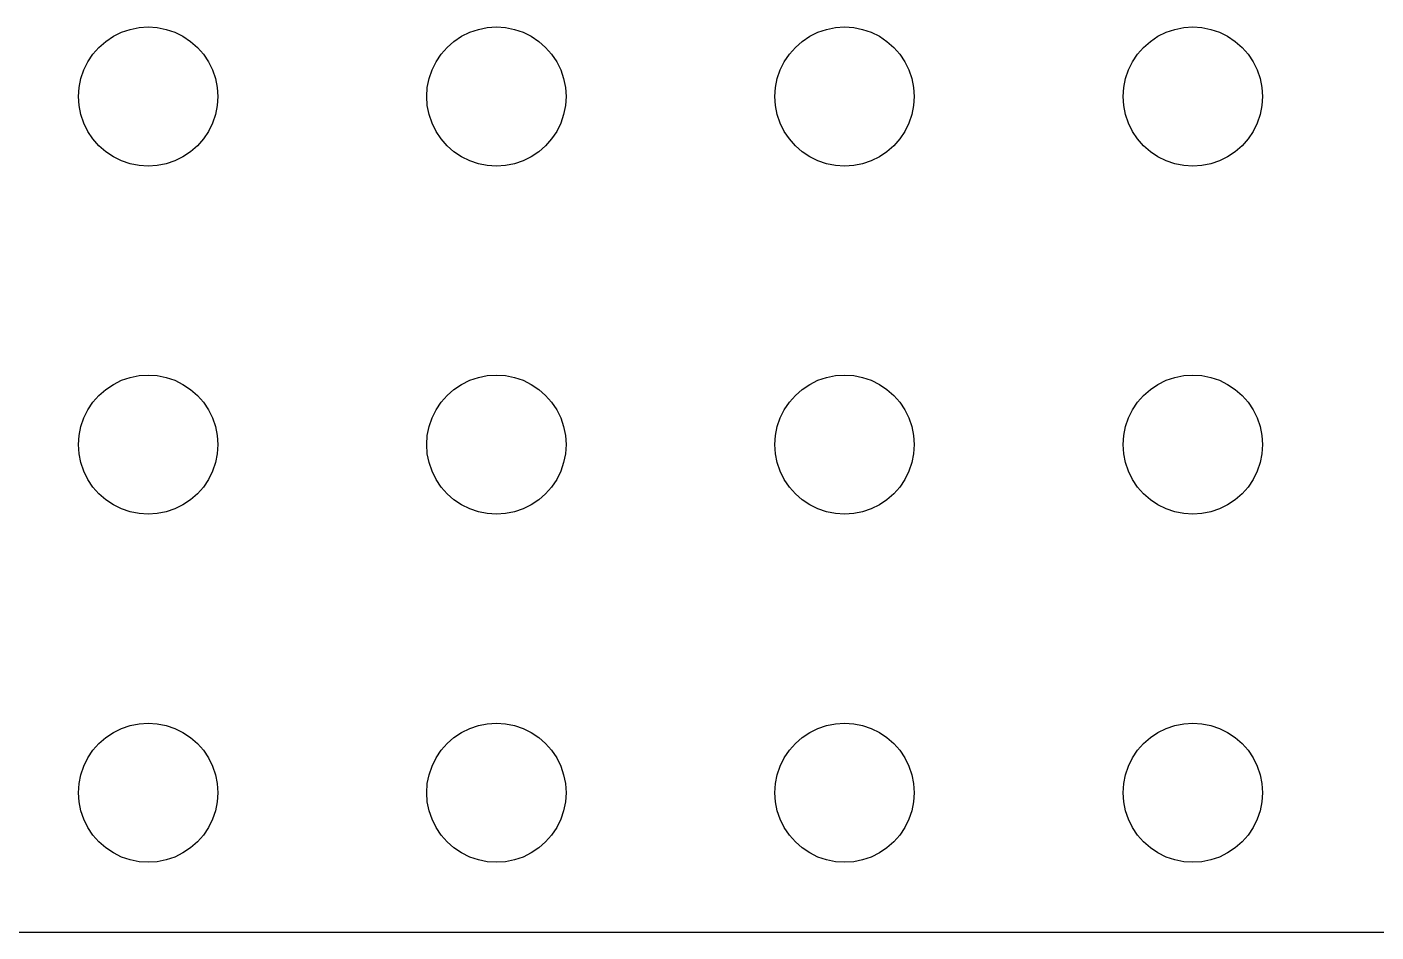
# Model space of a CAD drawing. Header units: metres. Extents: x -111 to 111, y -111 to 111.
# Drawn here: x -5.2 to 52.9, y -111 to -72 of the extents above; entities that cross this region are included whole.
import ezdxf

# ---------------------------------------------------------------- set-up
doc = ezdxf.new("R2010")
doc.units = ezdxf.units.M

msp = doc.modelspace()

# ---------------------------------------------------------------- linework, layer by layer
for p, q in [((-0.77644, -72.1022), (-0.39157, -72.0257)), ((-0.39157, -72.0257), (0, -72)), ((0, -72), (0.39157, -72.0257)), ((0.39157, -72.0257), (0.77644, -72.1022)), ((14.2235, -72.1022), (14.6084, -72.0257)), ((14.6084, -72.0257), (15, -72)), ((15, -72), (15.3916, -72.0257)), ((15.3916, -72.0257), (15.7764, -72.1022)), ((29.2235, -72.1022), (29.6084, -72.0257)), ((29.6084, -72.0257), (30, -72)), ((30, -72), (30.3916, -72.0257)), ((30.3916, -72.0257), (30.7764, -72.1022)), ((44.2235, -72.1022), (44.6084, -72.0257)), ((44.6084, -72.0257), (45, -72)), ((45, -72), (45.3916, -72.0257)), ((45.3916, -72.0257), (45.7765, -72.1022)), ((-2.12131, -72.8787), (-1.82628, -72.6199)), ((-1.82628, -72.6199), (-1.5, -72.4019)), ((-1.5, -72.4019), (-1.14804, -72.2284)), ((-1.14804, -72.2284), (-0.77644, -72.1022)), ((0.77644, -72.1022), (1.14804, -72.2284)), ((1.14804, -72.2284), (1.5, -72.4019)), ((1.5, -72.4019), (1.82628, -72.6199)), ((1.82628, -72.6199), (2.12131, -72.8787)), ((12.8787, -72.8787), (13.1737, -72.6199)), ((13.1737, -72.6199), (13.5, -72.4019)), ((13.5, -72.4019), (13.8519, -72.2284)), ((13.8519, -72.2284), (14.2235, -72.1022)), ((15.7764, -72.1022), (16.148, -72.2284)), ((16.148, -72.2284), (16.5, -72.4019)), ((16.5, -72.4019), (16.8263, -72.6199)), ((16.8263, -72.6199), (17.1213, -72.8787)), ((27.8787, -72.8787), (28.1737, -72.6199)), ((28.1737, -72.6199), (28.5, -72.4019)), ((28.5, -72.4019), (28.8519, -72.2284)), ((28.8519, -72.2284), (29.2235, -72.1022)), ((30.7764, -72.1022), (31.148, -72.2284)), ((31.148, -72.2284), (31.5, -72.4019)), ((31.5, -72.4019), (31.8263, -72.6199)), ((31.8263, -72.6199), (32.1213, -72.8787)), ((42.8787, -72.8787), (43.1737, -72.6199)), ((43.1737, -72.6199), (43.5, -72.4019)), ((43.5, -72.4019), (43.8519, -72.2284)), ((43.8519, -72.2284), (44.2235, -72.1022)), ((45.7765, -72.1022), (46.148, -72.2284)), ((46.148, -72.2284), (46.5, -72.4019)), ((46.5, -72.4019), (46.8263, -72.6199)), ((46.8263, -72.6199), (47.1213, -72.8787)), ((-2.59807, -73.5), (-2.38005, -73.1737)), ((-2.38005, -73.1737), (-2.12131, -72.8787)), ((2.12131, -72.8787), (2.38005, -73.1737)), ((2.38005, -73.1737), (2.59807, -73.5)), ((12.4019, -73.5), (12.6199, -73.1737)), ((12.6199, -73.1737), (12.8787, -72.8787)), ((17.1213, -72.8787), (17.3801, -73.1737)), ((17.3801, -73.1737), (17.5981, -73.5)), ((27.4019, -73.5), (27.6199, -73.1737)), ((27.6199, -73.1737), (27.8787, -72.8787)), ((32.1213, -72.8787), (32.3801, -73.1737)), ((32.3801, -73.1737), (32.5981, -73.5)), ((42.4019, -73.5), (42.6199, -73.1737)), ((42.6199, -73.1737), (42.8787, -72.8787)), ((47.1213, -72.8787), (47.3801, -73.1737)), ((47.3801, -73.1737), (47.5981, -73.5)), ((-2.77164, -73.8519), (-2.59807, -73.5)), ((2.59807, -73.5), (2.77164, -73.8519)), ((12.2283, -73.8519), (12.4019, -73.5)), ((17.5981, -73.5), (17.7716, -73.8519)), ((27.2283, -73.8519), (27.4019, -73.5)), ((32.5981, -73.5), (32.7716, -73.8519)), ((42.2284, -73.8519), (42.4019, -73.5)), ((47.5981, -73.5), (47.7716, -73.8519)), ((-2.97432, -74.6084), (-2.89777, -74.2235)), ((-2.89777, -74.2235), (-2.77164, -73.8519)), ((2.77164, -73.8519), (2.89777, -74.2235)), ((2.89777, -74.2235), (2.97432, -74.6084)), ((12.0257, -74.6084), (12.1022, -74.2235)), ((12.1022, -74.2235), (12.2283, -73.8519)), ((17.7716, -73.8519), (17.8978, -74.2235)), ((17.8978, -74.2235), (17.9743, -74.6084)), ((27.0257, -74.6084), (27.1022, -74.2235)), ((27.1022, -74.2235), (27.2283, -73.8519)), ((32.7716, -73.8519), (32.8978, -74.2235)), ((32.8978, -74.2235), (32.9743, -74.6084)), ((42.0257, -74.6084), (42.1022, -74.2235)), ((42.1022, -74.2235), (42.2284, -73.8519)), ((47.7716, -73.8519), (47.8978, -74.2235)), ((47.8978, -74.2235), (47.9743, -74.6084)), ((-3, -75), (-2.97432, -74.6084)), ((2.97432, -74.6084), (3, -75)), ((12, -75), (12.0257, -74.6084)), ((17.9743, -74.6084), (18, -75)), ((27, -75), (27.0257, -74.6084)), ((32.9743, -74.6084), (33, -75)), ((42, -75), (42.0257, -74.6084)), ((47.9743, -74.6084), (48, -75)), ((-2.97432, -75.3916), (-3, -75)), ((-2.89777, -75.7765), (-2.97432, -75.3916)), ((2.97432, -75.3916), (2.89777, -75.7765)), ((3, -75), (2.97432, -75.3916)), ((12.0257, -75.3916), (12, -75)), ((12.1022, -75.7765), (12.0257, -75.3916)), ((17.9743, -75.3916), (17.8978, -75.7765)), ((18, -75), (17.9743, -75.3916)), ((27.0257, -75.3916), (27, -75)), ((27.1022, -75.7765), (27.0257, -75.3916)), ((32.9743, -75.3916), (32.8978, -75.7765)), ((33, -75), (32.9743, -75.3916)), ((42.0257, -75.3916), (42, -75)), ((42.1022, -75.7765), (42.0257, -75.3916)), ((47.9743, -75.3916), (47.8978, -75.7765)), ((48, -75), (47.9743, -75.3916)), ((-2.77164, -76.148), (-2.89777, -75.7765)), ((2.89777, -75.7765), (2.77164, -76.148)), ((12.2283, -76.148), (12.1022, -75.7765)), ((17.8978, -75.7765), (17.7716, -76.148)), ((27.2283, -76.148), (27.1022, -75.7765)), ((32.8978, -75.7765), (32.7716, -76.148)), ((42.2284, -76.148), (42.1022, -75.7765)), ((47.8978, -75.7765), (47.7716, -76.148)), ((-2.59807, -76.5), (-2.77164, -76.148)), ((-2.38005, -76.8263), (-2.59807, -76.5)), ((2.59807, -76.5), (2.38005, -76.8263)), ((2.77164, -76.148), (2.59807, -76.5)), ((12.4019, -76.5), (12.2283, -76.148)), ((12.6199, -76.8263), (12.4019, -76.5)), ((17.5981, -76.5), (17.3801, -76.8263)), ((17.7716, -76.148), (17.5981, -76.5)), ((27.4019, -76.5), (27.2283, -76.148)), ((27.6199, -76.8263), (27.4019, -76.5)), ((32.5981, -76.5), (32.3801, -76.8263)), ((32.7716, -76.148), (32.5981, -76.5)), ((42.4019, -76.5), (42.2284, -76.148)), ((42.6199, -76.8263), (42.4019, -76.5)), ((47.5981, -76.5), (47.3801, -76.8263)), ((47.7716, -76.148), (47.5981, -76.5)), ((-2.12131, -77.1213), (-2.38005, -76.8263)), ((-1.82628, -77.3801), (-2.12131, -77.1213)), ((2.12131, -77.1213), (1.82628, -77.3801)), ((2.38005, -76.8263), (2.12131, -77.1213)), ((12.8787, -77.1213), (12.6199, -76.8263)), ((13.1737, -77.3801), (12.8787, -77.1213)), ((17.1213, -77.1213), (16.8263, -77.3801)), ((17.3801, -76.8263), (17.1213, -77.1213)), ((27.8787, -77.1213), (27.6199, -76.8263)), ((28.1737, -77.3801), (27.8787, -77.1213)), ((32.1213, -77.1213), (31.8263, -77.3801)), ((32.3801, -76.8263), (32.1213, -77.1213)), ((42.8787, -77.1213), (42.6199, -76.8263)), ((43.1737, -77.3801), (42.8787, -77.1213)), ((47.1213, -77.1213), (46.8263, -77.3801)), ((47.3801, -76.8263), (47.1213, -77.1213)), ((-1.5, -77.5981), (-1.82628, -77.3801)), ((-1.14804, -77.7716), (-1.5, -77.5981)), ((-0.77644, -77.8978), (-1.14804, -77.7716)), ((1.14804, -77.7716), (0.77644, -77.8978)), ((1.5, -77.5981), (1.14804, -77.7716)), ((1.82628, -77.3801), (1.5, -77.5981)), ((13.5, -77.5981), (13.1737, -77.3801)), ((13.8519, -77.7716), (13.5, -77.5981)), ((14.2235, -77.8978), (13.8519, -77.7716)), ((16.148, -77.7716), (15.7764, -77.8978)), ((16.5, -77.5981), (16.148, -77.7716)), ((16.8263, -77.3801), (16.5, -77.5981)), ((28.5, -77.5981), (28.1737, -77.3801)), ((28.8519, -77.7716), (28.5, -77.5981)), ((29.2235, -77.8978), (28.8519, -77.7716)), ((31.148, -77.7716), (30.7764, -77.8978)), ((31.5, -77.5981), (31.148, -77.7716)), ((31.8263, -77.3801), (31.5, -77.5981)), ((43.5, -77.5981), (43.1737, -77.3801)), ((43.8519, -77.7716), (43.5, -77.5981)), ((44.2235, -77.8978), (43.8519, -77.7716)), ((46.148, -77.7716), (45.7765, -77.8978)), ((46.5, -77.5981), (46.148, -77.7716)), ((46.8263, -77.3801), (46.5, -77.5981)), ((-0.39157, -77.9743), (-0.77644, -77.8978)), ((0, -78), (-0.39157, -77.9743)), ((0.39157, -77.9743), (0, -78)), ((0.77644, -77.8978), (0.39157, -77.9743)), ((14.6084, -77.9743), (14.2235, -77.8978)), ((15, -78), (14.6084, -77.9743)), ((15.3916, -77.9743), (15, -78)), ((15.7764, -77.8978), (15.3916, -77.9743)), ((29.6084, -77.9743), (29.2235, -77.8978)), ((30, -78), (29.6084, -77.9743)), ((30.3916, -77.9743), (30, -78)), ((30.7764, -77.8978), (30.3916, -77.9743)), ((44.6084, -77.9743), (44.2235, -77.8978)), ((45, -78), (44.6084, -77.9743)), ((45.3916, -77.9743), (45, -78)), ((45.7765, -77.8978), (45.3916, -77.9743)), ((-1.14804, -87.2284), (-0.77644, -87.1022)), ((-0.77644, -87.1022), (-0.39157, -87.0257)), ((-0.39157, -87.0257), (0, -87)), ((0, -87), (0.39157, -87.0257)), ((0.39157, -87.0257), (0.77644, -87.1022)), ((0.77644, -87.1022), (1.14804, -87.2284)), ((13.8519, -87.2284), (14.2235, -87.1022)), ((14.2235, -87.1022), (14.6084, -87.0257)), ((14.6084, -87.0257), (15, -87)), ((15, -87), (15.3916, -87.0257)), ((15.3916, -87.0257), (15.7764, -87.1022)), ((15.7764, -87.1022), (16.148, -87.2284)), ((28.8519, -87.2284), (29.2235, -87.1022)), ((29.2235, -87.1022), (29.6084, -87.0257)), ((29.6084, -87.0257), (30, -87)), ((30, -87), (30.3916, -87.0257)), ((30.3916, -87.0257), (30.7764, -87.1022)), ((30.7764, -87.1022), (31.148, -87.2284)), ((43.8519, -87.2284), (44.2235, -87.1022)), ((44.2235, -87.1022), (44.6084, -87.0257)), ((44.6084, -87.0257), (45, -87)), ((45, -87), (45.3916, -87.0257)), ((45.3916, -87.0257), (45.7765, -87.1022)), ((45.7765, -87.1022), (46.148, -87.2284)), ((-2.12131, -87.8787), (-1.82628, -87.6199)), ((-1.82628, -87.6199), (-1.5, -87.4019)), ((-1.5, -87.4019), (-1.14804, -87.2284)), ((1.14804, -87.2284), (1.5, -87.4019)), ((1.5, -87.4019), (1.82628, -87.6199)), ((1.82628, -87.6199), (2.12131, -87.8787)), ((12.8787, -87.8787), (13.1737, -87.6199)), ((13.1737, -87.6199), (13.5, -87.4019)), ((13.5, -87.4019), (13.8519, -87.2284)), ((16.148, -87.2284), (16.5, -87.4019)), ((16.5, -87.4019), (16.8263, -87.6199)), ((16.8263, -87.6199), (17.1213, -87.8787)), ((27.8787, -87.8787), (28.1737, -87.6199)), ((28.1737, -87.6199), (28.5, -87.4019)), ((28.5, -87.4019), (28.8519, -87.2284)), ((31.148, -87.2284), (31.5, -87.4019)), ((31.5, -87.4019), (31.8263, -87.6199)), ((31.8263, -87.6199), (32.1213, -87.8787)), ((42.8787, -87.8787), (43.1737, -87.6199)), ((43.1737, -87.6199), (43.5, -87.4019)), ((43.5, -87.4019), (43.8519, -87.2284)), ((46.148, -87.2284), (46.5, -87.4019)), ((46.5, -87.4019), (46.8263, -87.6199)), ((46.8263, -87.6199), (47.1213, -87.8787)), ((-2.59807, -88.5), (-2.38005, -88.1737)), ((-2.38005, -88.1737), (-2.12131, -87.8787)), ((2.12131, -87.8787), (2.38005, -88.1737)), ((2.38005, -88.1737), (2.59807, -88.5)), ((12.4019, -88.5), (12.6199, -88.1737)), ((12.6199, -88.1737), (12.8787, -87.8787)), ((17.1213, -87.8787), (17.3801, -88.1737)), ((17.3801, -88.1737), (17.5981, -88.5)), ((27.4019, -88.5), (27.6199, -88.1737)), ((27.6199, -88.1737), (27.8787, -87.8787)), ((32.1213, -87.8787), (32.3801, -88.1737)), ((32.3801, -88.1737), (32.5981, -88.5)), ((42.4019, -88.5), (42.6199, -88.1737)), ((42.6199, -88.1737), (42.8787, -87.8787)), ((47.1213, -87.8787), (47.3801, -88.1737)), ((47.3801, -88.1737), (47.5981, -88.5)), ((-2.89777, -89.2235), (-2.77164, -88.8519)), ((-2.77164, -88.8519), (-2.59807, -88.5)), ((2.59807, -88.5), (2.77164, -88.8519)), ((2.77164, -88.8519), (2.89777, -89.2235)), ((12.1022, -89.2235), (12.2283, -88.8519)), ((12.2283, -88.8519), (12.4019, -88.5)), ((17.5981, -88.5), (17.7716, -88.8519)), ((17.7716, -88.8519), (17.8978, -89.2235)), ((27.1022, -89.2235), (27.2283, -88.8519)), ((27.2283, -88.8519), (27.4019, -88.5)), ((32.5981, -88.5), (32.7716, -88.8519)), ((32.7716, -88.8519), (32.8978, -89.2235)), ((42.1022, -89.2235), (42.2284, -88.8519)), ((42.2284, -88.8519), (42.4019, -88.5)), ((47.5981, -88.5), (47.7716, -88.8519)), ((47.7716, -88.8519), (47.8978, -89.2235)), ((-2.97432, -89.6084), (-2.89777, -89.2235)), ((2.89777, -89.2235), (2.97432, -89.6084)), ((12.0257, -89.6084), (12.1022, -89.2235)), ((17.8978, -89.2235), (17.9743, -89.6084)), ((27.0257, -89.6084), (27.1022, -89.2235)), ((32.8978, -89.2235), (32.9743, -89.6084)), ((42.0257, -89.6084), (42.1022, -89.2235)), ((47.8978, -89.2235), (47.9743, -89.6084)), ((-3, -90), (-2.97432, -89.6084)), ((-2.97432, -90.3916), (-3, -90)), ((2.97432, -89.6084), (3, -90)), ((3, -90), (2.97432, -90.3916)), ((12, -90), (12.0257, -89.6084)), ((12.0257, -90.3916), (12, -90)), ((17.9743, -89.6084), (18, -90)), ((18, -90), (17.9743, -90.3916)), ((27, -90), (27.0257, -89.6084)), ((27.0257, -90.3916), (27, -90)), ((32.9743, -89.6084), (33, -90)), ((33, -90), (32.9743, -90.3916)), ((42, -90), (42.0257, -89.6084)), ((42.0257, -90.3916), (42, -90)), ((47.9743, -89.6084), (48, -90)), ((48, -90), (47.9743, -90.3916)), ((-2.89777, -90.7765), (-2.97432, -90.3916)), ((2.97432, -90.3916), (2.89777, -90.7765)), ((12.1022, -90.7765), (12.0257, -90.3916)), ((17.9743, -90.3916), (17.8978, -90.7765)), ((27.1022, -90.7765), (27.0257, -90.3916)), ((32.9743, -90.3916), (32.8978, -90.7765)), ((42.1022, -90.7765), (42.0257, -90.3916)), ((47.9743, -90.3916), (47.8978, -90.7765)), ((-2.77164, -91.148), (-2.89777, -90.7765)), ((-2.59807, -91.5), (-2.77164, -91.148)), ((2.77164, -91.148), (2.59807, -91.5)), ((2.89777, -90.7765), (2.77164, -91.148)), ((12.2283, -91.148), (12.1022, -90.7765)), ((12.4019, -91.5), (12.2283, -91.148)), ((17.7716, -91.148), (17.5981, -91.5)), ((17.8978, -90.7765), (17.7716, -91.148)), ((27.2283, -91.148), (27.1022, -90.7765)), ((27.4019, -91.5), (27.2283, -91.148)), ((32.7716, -91.148), (32.5981, -91.5)), ((32.8978, -90.7765), (32.7716, -91.148)), ((42.2284, -91.148), (42.1022, -90.7765)), ((42.4019, -91.5), (42.2284, -91.148)), ((47.7716, -91.148), (47.5981, -91.5)), ((47.8978, -90.7765), (47.7716, -91.148)), ((-2.38005, -91.8263), (-2.59807, -91.5)), ((2.59807, -91.5), (2.38005, -91.8263)), ((12.6199, -91.8263), (12.4019, -91.5)), ((17.5981, -91.5), (17.3801, -91.8263)), ((27.6199, -91.8263), (27.4019, -91.5)), ((32.5981, -91.5), (32.3801, -91.8263)), ((42.6199, -91.8263), (42.4019, -91.5)), ((47.5981, -91.5), (47.3801, -91.8263)), ((-2.12131, -92.1213), (-2.38005, -91.8263)), ((-1.82628, -92.3801), (-2.12131, -92.1213)), ((-1.5, -92.5981), (-1.82628, -92.3801)), ((1.82628, -92.3801), (1.5, -92.5981)), ((2.12131, -92.1213), (1.82628, -92.3801)), ((2.38005, -91.8263), (2.12131, -92.1213)), ((12.8787, -92.1213), (12.6199, -91.8263)), ((13.1737, -92.3801), (12.8787, -92.1213)), ((13.5, -92.5981), (13.1737, -92.3801)), ((16.8263, -92.3801), (16.5, -92.5981)), ((17.1213, -92.1213), (16.8263, -92.3801)), ((17.3801, -91.8263), (17.1213, -92.1213)), ((27.8787, -92.1213), (27.6199, -91.8263)), ((28.1737, -92.3801), (27.8787, -92.1213)), ((28.5, -92.5981), (28.1737, -92.3801)), ((31.8263, -92.3801), (31.5, -92.5981)), ((32.1213, -92.1213), (31.8263, -92.3801)), ((32.3801, -91.8263), (32.1213, -92.1213)), ((42.8787, -92.1213), (42.6199, -91.8263)), ((43.1737, -92.3801), (42.8787, -92.1213)), ((43.5, -92.5981), (43.1737, -92.3801)), ((46.8263, -92.3801), (46.5, -92.5981)), ((47.1213, -92.1213), (46.8263, -92.3801)), ((47.3801, -91.8263), (47.1213, -92.1213)), ((-1.14804, -92.7716), (-1.5, -92.5981)), ((-0.77644, -92.8978), (-1.14804, -92.7716)), ((-0.39157, -92.9743), (-0.77644, -92.8978)), ((0, -93), (-0.39157, -92.9743)), ((0.39157, -92.9743), (0, -93)), ((0.77644, -92.8978), (0.39157, -92.9743)), ((1.14804, -92.7716), (0.77644, -92.8978)), ((1.5, -92.5981), (1.14804, -92.7716)), ((13.8519, -92.7716), (13.5, -92.5981)), ((14.2235, -92.8978), (13.8519, -92.7716)), ((14.6084, -92.9743), (14.2235, -92.8978)), ((15, -93), (14.6084, -92.9743)), ((15.3916, -92.9743), (15, -93)), ((15.7764, -92.8978), (15.3916, -92.9743)), ((16.148, -92.7716), (15.7764, -92.8978)), ((16.5, -92.5981), (16.148, -92.7716)), ((28.8519, -92.7716), (28.5, -92.5981)), ((29.2235, -92.8978), (28.8519, -92.7716)), ((29.6084, -92.9743), (29.2235, -92.8978)), ((30, -93), (29.6084, -92.9743)), ((30.3916, -92.9743), (30, -93)), ((30.7764, -92.8978), (30.3916, -92.9743)), ((31.148, -92.7716), (30.7764, -92.8978)), ((31.5, -92.5981), (31.148, -92.7716)), ((43.8519, -92.7716), (43.5, -92.5981)), ((44.2235, -92.8978), (43.8519, -92.7716)), ((44.6084, -92.9743), (44.2235, -92.8978)), ((45, -93), (44.6084, -92.9743)), ((45.3916, -92.9743), (45, -93)), ((45.7765, -92.8978), (45.3916, -92.9743)), ((46.148, -92.7716), (45.7765, -92.8978)), ((46.5, -92.5981), (46.148, -92.7716)), ((-1.5, -102.402), (-1.14804, -102.228)), ((-1.14804, -102.228), (-0.77644, -102.102)), ((-0.77644, -102.102), (-0.39157, -102.026)), ((-0.39157, -102.026), (0, -102)), ((0, -102), (0.39157, -102.026)), ((0.39157, -102.026), (0.77644, -102.102)), ((0.77644, -102.102), (1.14804, -102.228)), ((1.14804, -102.228), (1.5, -102.402)), ((13.5, -102.402), (13.8519, -102.228)), ((13.8519, -102.228), (14.2235, -102.102)), ((14.2235, -102.102), (14.6084, -102.026)), ((14.6084, -102.026), (15, -102)), ((15, -102), (15.3916, -102.026)), ((15.3916, -102.026), (15.7764, -102.102)), ((15.7764, -102.102), (16.148, -102.228)), ((16.148, -102.228), (16.5, -102.402)), ((28.5, -102.402), (28.8519, -102.228)), ((28.8519, -102.228), (29.2235, -102.102)), ((29.2235, -102.102), (29.6084, -102.026)), ((29.6084, -102.026), (30, -102)), ((30, -102), (30.3916, -102.026)), ((30.3916, -102.026), (30.7764, -102.102)), ((30.7764, -102.102), (31.148, -102.228)), ((31.148, -102.228), (31.5, -102.402)), ((43.5, -102.402), (43.8519, -102.228)), ((43.8519, -102.228), (44.2235, -102.102)), ((44.2235, -102.102), (44.6084, -102.026)), ((44.6084, -102.026), (45, -102)), ((45, -102), (45.3916, -102.026)), ((45.3916, -102.026), (45.7765, -102.102)), ((45.7765, -102.102), (46.148, -102.228)), ((46.148, -102.228), (46.5, -102.402)), ((-2.12131, -102.879), (-1.82628, -102.62)), ((-1.82628, -102.62), (-1.5, -102.402)), ((1.5, -102.402), (1.82628, -102.62)), ((1.82628, -102.62), (2.12131, -102.879)), ((12.8787, -102.879), (13.1737, -102.62)), ((13.1737, -102.62), (13.5, -102.402)), ((16.5, -102.402), (16.8263, -102.62)), ((16.8263, -102.62), (17.1213, -102.879)), ((27.8787, -102.879), (28.1737, -102.62)), ((28.1737, -102.62), (28.5, -102.402)), ((31.5, -102.402), (31.8263, -102.62)), ((31.8263, -102.62), (32.1213, -102.879)), ((42.8787, -102.879), (43.1737, -102.62)), ((43.1737, -102.62), (43.5, -102.402)), ((46.5, -102.402), (46.8263, -102.62)), ((46.8263, -102.62), (47.1213, -102.879)), ((-2.59807, -103.5), (-2.38005, -103.174)), ((-2.38005, -103.174), (-2.12131, -102.879)), ((2.12131, -102.879), (2.38005, -103.174)), ((2.38005, -103.174), (2.59807, -103.5)), ((12.4019, -103.5), (12.6199, -103.174)), ((12.6199, -103.174), (12.8787, -102.879)), ((17.1213, -102.879), (17.3801, -103.174)), ((17.3801, -103.174), (17.5981, -103.5)), ((27.4019, -103.5), (27.6199, -103.174)), ((27.6199, -103.174), (27.8787, -102.879)), ((32.1213, -102.879), (32.3801, -103.174)), ((32.3801, -103.174), (32.5981, -103.5)), ((42.4019, -103.5), (42.6199, -103.174)), ((42.6199, -103.174), (42.8787, -102.879)), ((47.1213, -102.879), (47.3801, -103.174)), ((47.3801, -103.174), (47.5981, -103.5)), ((-2.89777, -104.224), (-2.77164, -103.852)), ((-2.77164, -103.852), (-2.59807, -103.5)), ((2.59807, -103.5), (2.77164, -103.852)), ((2.77164, -103.852), (2.89777, -104.224)), ((12.1022, -104.224), (12.2283, -103.852)), ((12.2283, -103.852), (12.4019, -103.5)), ((17.5981, -103.5), (17.7716, -103.852)), ((17.7716, -103.852), (17.8978, -104.224)), ((27.1022, -104.224), (27.2283, -103.852)), ((27.2283, -103.852), (27.4019, -103.5)), ((32.5981, -103.5), (32.7716, -103.852)), ((32.7716, -103.852), (32.8978, -104.224)), ((42.1022, -104.224), (42.2284, -103.852)), ((42.2284, -103.852), (42.4019, -103.5)), ((47.5981, -103.5), (47.7716, -103.852)), ((47.7716, -103.852), (47.8978, -104.224)), ((-2.97432, -104.608), (-2.89777, -104.224)), ((2.89777, -104.224), (2.97432, -104.608)), ((12.0257, -104.608), (12.1022, -104.224)), ((17.8978, -104.224), (17.9743, -104.608)), ((27.0257, -104.608), (27.1022, -104.224)), ((32.8978, -104.224), (32.9743, -104.608)), ((42.0257, -104.608), (42.1022, -104.224)), ((47.8978, -104.224), (47.9743, -104.608)), ((-3, -105), (-2.97432, -104.608)), ((-2.97432, -105.392), (-3, -105)), ((2.97432, -104.608), (3, -105)), ((3, -105), (2.97432, -105.392)), ((12, -105), (12.0257, -104.608)), ((12.0257, -105.392), (12, -105)), ((17.9743, -104.608), (18, -105)), ((18, -105), (17.9743, -105.392)), ((27, -105), (27.0257, -104.608)), ((27.0257, -105.392), (27, -105)), ((32.9743, -104.608), (33, -105)), ((33, -105), (32.9743, -105.392)), ((42, -105), (42.0257, -104.608)), ((42.0257, -105.392), (42, -105)), ((47.9743, -104.608), (48, -105)), ((48, -105), (47.9743, -105.392)), ((-2.89777, -105.776), (-2.97432, -105.392)), ((2.97432, -105.392), (2.89777, -105.776)), ((12.1022, -105.776), (12.0257, -105.392)), ((17.9743, -105.392), (17.8978, -105.776)), ((27.1022, -105.776), (27.0257, -105.392)), ((32.9743, -105.392), (32.8978, -105.776)), ((42.1022, -105.776), (42.0257, -105.392)), ((47.9743, -105.392), (47.8978, -105.776)), ((-2.77164, -106.148), (-2.89777, -105.776)), ((-2.59807, -106.5), (-2.77164, -106.148)), ((2.77164, -106.148), (2.59807, -106.5)), ((2.89777, -105.776), (2.77164, -106.148)), ((12.2283, -106.148), (12.1022, -105.776)), ((12.4019, -106.5), (12.2283, -106.148)), ((17.7716, -106.148), (17.5981, -106.5)), ((17.8978, -105.776), (17.7716, -106.148)), ((27.2283, -106.148), (27.1022, -105.776)), ((27.4019, -106.5), (27.2283, -106.148)), ((32.7716, -106.148), (32.5981, -106.5)), ((32.8978, -105.776), (32.7716, -106.148)), ((42.2284, -106.148), (42.1022, -105.776)), ((42.4019, -106.5), (42.2284, -106.148)), ((47.7716, -106.148), (47.5981, -106.5)), ((47.8978, -105.776), (47.7716, -106.148)), ((-2.38005, -106.826), (-2.59807, -106.5)), ((-2.12131, -107.121), (-2.38005, -106.826)), ((2.38005, -106.826), (2.12131, -107.121)), ((2.59807, -106.5), (2.38005, -106.826)), ((12.6199, -106.826), (12.4019, -106.5)), ((12.8787, -107.121), (12.6199, -106.826)), ((17.3801, -106.826), (17.1213, -107.121)), ((17.5981, -106.5), (17.3801, -106.826)), ((27.6199, -106.826), (27.4019, -106.5)), ((27.8787, -107.121), (27.6199, -106.826)), ((32.3801, -106.826), (32.1213, -107.121)), ((32.5981, -106.5), (32.3801, -106.826)), ((42.6199, -106.826), (42.4019, -106.5)), ((42.8787, -107.121), (42.6199, -106.826)), ((47.3801, -106.826), (47.1213, -107.121)), ((47.5981, -106.5), (47.3801, -106.826)), ((-1.82628, -107.38), (-2.12131, -107.121)), ((-1.5, -107.598), (-1.82628, -107.38)), ((1.82628, -107.38), (1.5, -107.598)), ((2.12131, -107.121), (1.82628, -107.38)), ((13.1737, -107.38), (12.8787, -107.121)), ((13.5, -107.598), (13.1737, -107.38)), ((16.8263, -107.38), (16.5, -107.598)), ((17.1213, -107.121), (16.8263, -107.38)), ((28.1737, -107.38), (27.8787, -107.121)), ((28.5, -107.598), (28.1737, -107.38)), ((31.8263, -107.38), (31.5, -107.598)), ((32.1213, -107.121), (31.8263, -107.38)), ((43.1737, -107.38), (42.8787, -107.121)), ((43.5, -107.598), (43.1737, -107.38)), ((46.8263, -107.38), (46.5, -107.598)), ((47.1213, -107.121), (46.8263, -107.38)), ((-1.14804, -107.772), (-1.5, -107.598)), ((-0.77644, -107.898), (-1.14804, -107.772)), ((-0.39157, -107.974), (-0.77644, -107.898)), ((0, -108), (-0.39157, -107.974)), ((0.39157, -107.974), (0, -108)), ((0.77644, -107.898), (0.39157, -107.974)), ((1.14804, -107.772), (0.77644, -107.898)), ((1.5, -107.598), (1.14804, -107.772)), ((13.8519, -107.772), (13.5, -107.598)), ((14.2235, -107.898), (13.8519, -107.772)), ((14.6084, -107.974), (14.2235, -107.898)), ((15, -108), (14.6084, -107.974)), ((15.3916, -107.974), (15, -108)), ((15.7764, -107.898), (15.3916, -107.974)), ((16.148, -107.772), (15.7764, -107.898)), ((16.5, -107.598), (16.148, -107.772)), ((28.8519, -107.772), (28.5, -107.598)), ((29.2235, -107.898), (28.8519, -107.772)), ((29.6084, -107.974), (29.2235, -107.898)), ((30, -108), (29.6084, -107.974)), ((30.3916, -107.974), (30, -108)), ((30.7764, -107.898), (30.3916, -107.974)), ((31.148, -107.772), (30.7764, -107.898)), ((31.5, -107.598), (31.148, -107.772)), ((43.8519, -107.772), (43.5, -107.598)), ((44.2235, -107.898), (43.8519, -107.772)), ((44.6084, -107.974), (44.2235, -107.898)), ((45, -108), (44.6084, -107.974)), ((45.3916, -107.974), (45, -108)), ((45.7765, -107.898), (45.3916, -107.974)), ((46.148, -107.772), (45.7765, -107.898)), ((46.5, -107.598), (46.148, -107.772)), ((-106.005, -111.005), (106.005, -111.005))]:
    msp.add_line(p, q)

doc.saveas('drawing.dxf')
